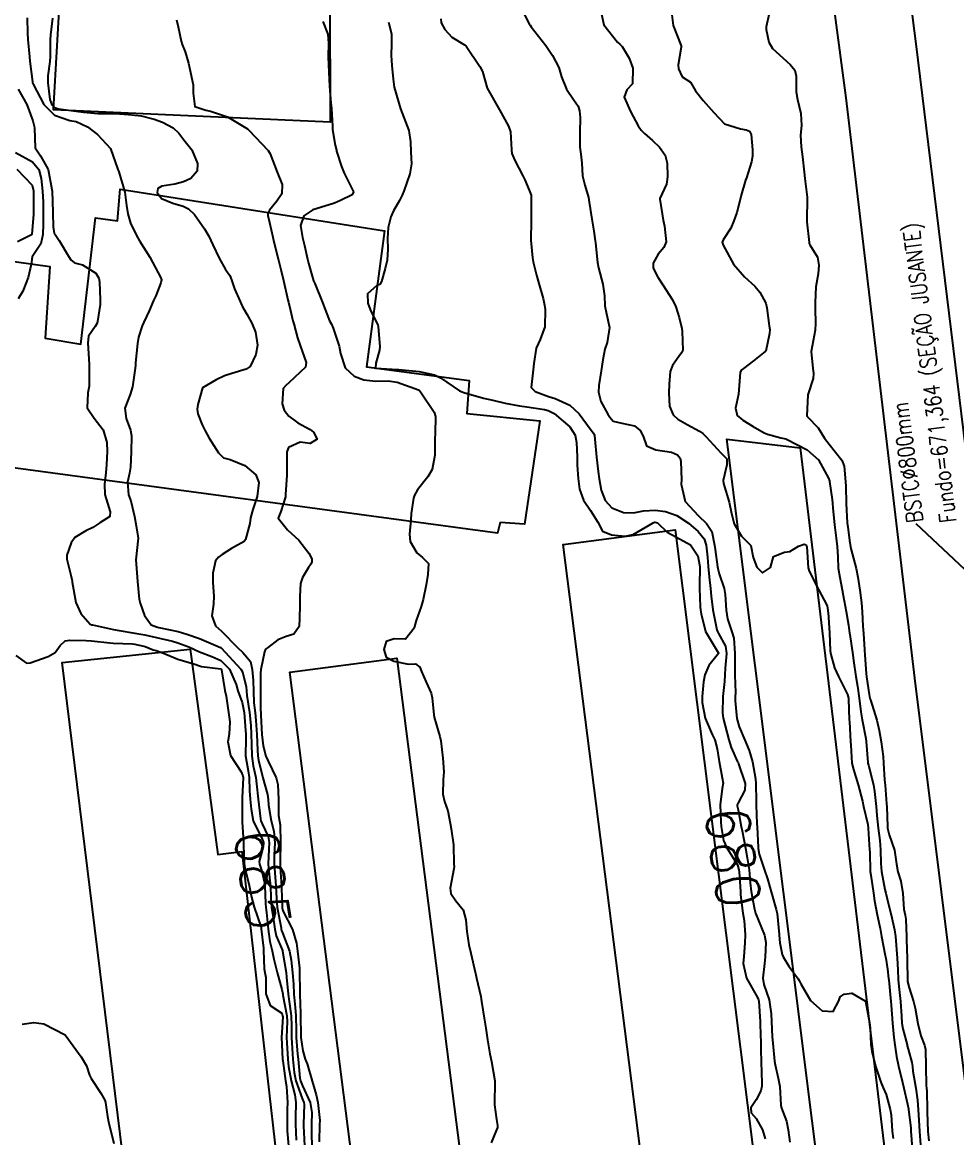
# Model space of a CAD drawing. Header units: metres. Extents: x 292545 to 299085, y 7450245 to 7463078.
# Drawn here: x 296102.1 to 296188.5, y 7455820.8 to 7455924 of the extents above; entities that cross this region are included whole.
import ezdxf
from ezdxf.enums import TextEntityAlignment as Align

# ---------------------------------------------------------------- set-up
doc = ezdxf.new("R2010")
doc.units = ezdxf.units.M
doc.linetypes.add('CONTINUO', pattern=[0])
for name, color, linetype in [('Cotas', 45, 'Continuous'), ('Curvas de Nivel 1m', 11, 'Continuous'), ('Curvas de Nivel 5m', 15, 'Continuous'), ('Edificações', 30, 'Continuous'), ('TEXTO', 45, 'Continuous'), ('Vias Primárias', 230, 'Continuous')]:
    doc.layers.add(name, color=color, linetype=linetype)
doc.styles.add('ROMANS', font='romans', dxfattribs={"height": 0.2})
doc.styles.add('Style-STANDARD', font='STANDARD.shx')

msp = doc.modelspace()

# ---------------------------------------------------------------- linework, layer by layer
at = {"layer": 'Curvas de Nivel 1m', "flags": 128}
for points, elevation in [([(296148.35, 7455925.03), (296148.97, 7455923.83), (296149.04, 7455923.72), (296149.15, 7455923.57), (296150.51, 7455921.82), (296151.12, 7455920.91), (296151.69, 7455919.8), (296151.94, 7455918.95), (296152.4, 7455917.8), (296153.07, 7455916.84), (296153.5, 7455916.21), (296153.63, 7455915.78), (296153.68, 7455915.16), (296153.64, 7455913.78), (296153.66, 7455912.42), (296153.75, 7455911.78), (296153.82, 7455910.95), (296153.88, 7455909.78), (296154.11, 7455908.91), (296154.44, 7455907.77), (296154.52, 7455907.33), (296154.76, 7455905.76), (296154.93, 7455904.66), (296155.07, 7455903.76), (296155.1, 7455903.57), (296155.28, 7455901.76), (296155.37, 7455901.27), (296155.77, 7455899.75), (296155.92, 7455898.68), (296155.95, 7455897.75), (296156.12, 7455897.03), (296156.39, 7455895.75), (296156.18, 7455894.37), (296155.97, 7455893.75), (296155.78, 7455892.75), (296155.63, 7455891.76), (296155.39, 7455890.39), (296155.36, 7455889.76), (296155.59, 7455888.91), (296156.25, 7455887.75), (296156.43, 7455887.45), (296156.72, 7455887.08), (296157.53, 7455886.91), (296158.71, 7455886.65), (296159.24, 7455886.24), (296159.5, 7455885.71), (296159.81, 7455884.82), (296160.68, 7455884.43), (296162.12, 7455884.24), (296162.68, 7455883.97), (296162.92, 7455883.67), (296162.99, 7455883.35), (296163.05, 7455881.67), (296163.03, 7455881.28), (296163.38, 7455879.66), (296164.61, 7455878.33), (296165.37, 7455877.64), (296165.85, 7455876.89), (296166.12, 7455875.63), (296166.17, 7455875.21), (296166.39, 7455873.62), (296166.41, 7455873.48), (296166.55, 7455872.96), (296166.99, 7455871.62), (296167.08, 7455871.06), (296167.17, 7455869.61), (296167.3, 7455868.82), (296167.71, 7455867.61), (296167.88, 7455867.01), (296167.99, 7455865.61), (296167.98, 7455865.13), (296168, 7455863.61), (296168.04, 7455861.99), (296168.02, 7455861.61), (296168.02, 7455861.22), (296168.18, 7455859.6), (296168.38, 7455858.83), (296168.92, 7455857.59), (296169.3, 7455856.64), (296169.62, 7455855.59), (296169.89, 7455854.02), (296169.94, 7455853.58), (296169.97, 7455851.91), (296169.96, 7455851.58), (296170.02, 7455849.84), (296170.04, 7455849.58), (296170.16, 7455847.68), (296170.16, 7455847.58), (296170.24, 7455847.04), (296170.73, 7455845.57), (296171.01, 7455844.78), (296171.34, 7455843.57), (296171.82, 7455841.92), (296171.89, 7455841.56), (296172.09, 7455839.62), (296172.1, 7455839.56), (296172.15, 7455838.86), (296172.36, 7455837.78), (296172.45, 7455837.56), (296172.99, 7455836.68), (296173.85, 7455835.53), (296173.94, 7455835.37), (296174.1, 7455835.05), (296175, 7455833.52), (296176.07, 7455832.57), (296177.08, 7455832.49), (296177.61, 7455833.49), (296177.72, 7455833.86), (296178.09, 7455834.11), (296178.81, 7455834.2), (296180.08, 7455833.46), (296180.44, 7455831.46), (296180.5, 7455831), (296180.58, 7455829.45), (296180.65, 7455828.83), (296180.99, 7455827.45), (296181.48, 7455825.95), (296181.71, 7455825.44), (296181.98, 7455824.81), (296182.37, 7455823.44), (296182.44, 7455822.95), (296182.53, 7455821.43), (296182.63, 7455820.74)], 678), ([(296155.49, 7455925.44), (296155.86, 7455923.75), (296157.14, 7455922.14), (296157.36, 7455921.96), (296157.57, 7455921.74), (296158.2, 7455920.65), (296158.56, 7455919.73), (296158.53, 7455918.28), (296158, 7455917.73), (296157.76, 7455917.05), (296158.33, 7455915.73), (296159.04, 7455914.39), (296159.32, 7455914), (296159.63, 7455913.71), (296160.38, 7455913.05), (296161.02, 7455912.43), (296161.53, 7455911.68), (296161.72, 7455910.96), (296161.75, 7455909.68), (296161.66, 7455909), (296161.05, 7455907.69), (296161.04, 7455907.61), (296161.37, 7455905.69), (296161.48, 7455905.14), (296161.62, 7455903.68), (296161.43, 7455903.16), (296160.9, 7455902.53), (296160.44, 7455901.7), (296160.44, 7455901.25), (296160.87, 7455900.41), (296161.34, 7455899.69), (296162.21, 7455898.32), (296162.52, 7455897.67), (296162.83, 7455896.67), (296163.07, 7455895.67), (296163.11, 7455895.38), (296163.16, 7455893.67), (296163.06, 7455893.4), (296162.79, 7455893.06), (296162.21, 7455892.25), (296162.01, 7455891.68), (296161.92, 7455890.52), (296161.89, 7455889.68), (296161.94, 7455888.47), (296162.27, 7455887.67), (296162.72, 7455887.28), (296163.58, 7455886.79), (296164.71, 7455886.17), (296165.02, 7455885.96), (296165.34, 7455885.64), (296166.68, 7455884.17), (296167.25, 7455883.61), (296167.24, 7455883.04), (296166.9, 7455881.62), (296166.95, 7455881.32), (296167.47, 7455879.61), (296167.67, 7455878.56), (296167.93, 7455877.61), (296168.59, 7455876.46), (296169.46, 7455875.59), (296169.68, 7455874.48), (296170.01, 7455873.59), (296170.55, 7455873.08), (296171.28, 7455873.57), (296171.57, 7455874.57), (296172.57, 7455874.99), (296173.08, 7455875.05), (296173.87, 7455875.54), (296174.41, 7455875.71), (296174.58, 7455875.65), (296174.63, 7455875.53), (296174.64, 7455875.48), (296174.78, 7455873.53), (296174.86, 7455873.22), (296175.73, 7455871.52), (296176.52, 7455870.03), (296176.59, 7455869.58), (296176.6, 7455869.51), (296176.61, 7455869.41), (296176.75, 7455867.51), (296176.82, 7455865.86), (296176.86, 7455865.5), (296177.22, 7455864.27), (296177.57, 7455863.49), (296178.42, 7455861.82), (296178.49, 7455861.48), (296178.5, 7455861.39), (296178.57, 7455859.48), (296178.59, 7455859.28), (296178.7, 7455857.48), (296178.71, 7455857.13), (296178.8, 7455855.48), (296178.95, 7455854.87), (296179.41, 7455853.47), (296179.8, 7455851.96), (296179.9, 7455851.46), (296180.28, 7455849.78), (296180.32, 7455849.46), (296180.32, 7455849.41), (296180.45, 7455847.46), (296180.46, 7455847.24), (296180.52, 7455845.46), (296180.56, 7455845.12), (296180.81, 7455843.45), (296180.92, 7455842.72), (296181.15, 7455841.45), (296181.42, 7455840.19), (296181.56, 7455839.45), (296181.89, 7455837.68), (296181.94, 7455837.44), (296182.12, 7455836.4), (296182.21, 7455835.54), (296182.22, 7455835.44), (296182.38, 7455833.73), (296182.41, 7455833.44), (296182.44, 7455833.08), (296182.56, 7455831.43), (296182.7, 7455830.09), (296182.79, 7455829.43), (296182.94, 7455828.34), (296183.12, 7455827.43), (296183.5, 7455825.92), (296183.61, 7455825.42), (296183.97, 7455823.93), (296184.05, 7455823.5), (296184.06, 7455823.42), (296184.26, 7455821.73), (296184.28, 7455821.41), (296184.31, 7455821.05), (296184.43, 7455819.41)], 677), ([(296102.52, 7455924.39), (296102.55, 7455922.97), (296102.59, 7455922.39), (296102.73, 7455920.77), (296102.77, 7455920.38), (296103, 7455918.47), (296103.02, 7455918.38), (296103.08, 7455918.26), (296104.07, 7455916.37), (296105.05, 7455915.4), (296106.47, 7455914.91), (296107.04, 7455914.8), (296108.1, 7455914.32), (296109.03, 7455913.59), (296110.23, 7455912.3), (296110.91, 7455910.37), (296110.93, 7455910.29), (296110.99, 7455910.15), (296111.55, 7455908.28), (296111.72, 7455907.05), (296111.82, 7455906.28), (296112.07, 7455905.41), (296112.62, 7455904.26), (296112.92, 7455903.78), (296113.87, 7455902.25), (296114.87, 7455900.36), (296114.93, 7455900.24), (296114.94, 7455900.17), (296114.87, 7455899.9), (296114.41, 7455898.69), (296114.22, 7455898.25), (296113.79, 7455897.29), (296113.32, 7455896.26), (296113.17, 7455895.91), (296112.81, 7455894.87), (296112.72, 7455894.26), (296112.55, 7455892.49), (296112.53, 7455892.26), (296112.5, 7455892), (296112.27, 7455890.27), (296112.04, 7455889.56), (296111.54, 7455888.28), (296111.67, 7455887.33), (296112.09, 7455886.27), (296112.18, 7455885.75), (296112.13, 7455884.27), (296112.08, 7455882.85), (296111.99, 7455882.27), (296111.81, 7455881.44), (296111.9, 7455880.27), (296112.1, 7455879.74), (296112.46, 7455878.27), (296112.6, 7455877.42), (296112.78, 7455876.27), (296112.56, 7455874.27), (296112.71, 7455872.27), (296112.88, 7455870.63), (296112.96, 7455870.26), (296113.37, 7455869.13), (296113.99, 7455868.25), (296114.49, 7455868.07), (296114.71, 7455868.02), (296116.48, 7455867.64), (296117.28, 7455867.41), (296118.47, 7455866.99), (296120.4, 7455866.17), (296120.45, 7455866.15), (296120.46, 7455866.14), (296122.3, 7455864.15), (296122.44, 7455863.9), (296122.79, 7455862.51), (296122.82, 7455862.14), (296122.85, 7455861.71), (296123.09, 7455860.14), (296123.2, 7455858.96), (296123.25, 7455858.14), (296123.27, 7455857.23), (296123.29, 7455856.14), (296123.43, 7455855.23), (296123.66, 7455854.13), (296123.73, 7455853.54), (296123.9, 7455852.13), (296124.1, 7455850.31), (296124.14, 7455850.13), (296124.27, 7455849.86), (296124.82, 7455848.68), (296124.9, 7455848.12), (296124.87, 7455847.5), (296124.82, 7455846.12), (296124.94, 7455844.85), (296125.02, 7455844.12), (296125.06, 7455842.98), (296125.13, 7455842.12), (296125.31, 7455840.97), (296125.42, 7455840.11), (296125.54, 7455839.5), (296126.13, 7455838.14), (296126.15, 7455838.1), (296126.15, 7455838.08), (296126.47, 7455836.1), (296126.52, 7455835.68), (296126.67, 7455834.09), (296126.76, 7455833.41), (296126.94, 7455832.09), (296126.98, 7455831.16), (296126.98, 7455830.09), (296127.03, 7455829.08), (296127.11, 7455828.09), (296127.22, 7455826.87), (296127.37, 7455826.09), (296127.97, 7455824.45), (296128.12, 7455824.08), (296128.15, 7455823.89), (296128.09, 7455822.08), (296128.09, 7455821.93), (296128.19, 7455820.08)], 684), ([(296104.86, 7455924.36), (296104.67, 7455922.83), (296104.65, 7455922.36), (296104.66, 7455920.82), (296104.62, 7455920.36), (296104.44, 7455919.02), (296104.42, 7455918.37), (296104.6, 7455916.84), (296104.8, 7455916.36), (296105.06, 7455916.1), (296105.43, 7455915.98), (296107.05, 7455915.77), (296107.72, 7455915.66), (296109.05, 7455915.53), (296109.8, 7455915.55), (296111.05, 7455915.51), (296111.89, 7455915.44), (296113.05, 7455915.32), (296114.27, 7455915.02), (296115.04, 7455914.74), (296116.03, 7455914.23), (296116.54, 7455913.73), (296117.02, 7455913.11), (296117.74, 7455912.2), (296118.27, 7455910.93), (296118.24, 7455910.2), (296117.65, 7455909.53), (296116.98, 7455909.23), (296116.19, 7455909.01), (296114.97, 7455908.81), (296114.6, 7455908.62), (296114.54, 7455908.24), (296114.96, 7455907.69), (296115.99, 7455907.26), (296116.95, 7455906.96), (296117.45, 7455906.72), (296118, 7455906.2), (296118.92, 7455904.88), (296119.32, 7455904.19), (296119.7, 7455903.39), (296120.27, 7455902.18), (296120.88, 7455901.13), (296121.28, 7455900.57), (296121.43, 7455900.16), (296121.69, 7455899.33), (296122.22, 7455898.15), (296122.42, 7455897.73), (296122.83, 7455896.98), (296123.31, 7455896.14), (296123.64, 7455895.31), (296123.82, 7455894.13), (296123.66, 7455893.26), (296123.15, 7455892.14), (296122.77, 7455891.9), (296121.44, 7455891.49), (296120.76, 7455891.27), (296120.01, 7455890.93), (296118.75, 7455890.19), (296118.3, 7455888.63), (296118.23, 7455888.2), (296118.3, 7455887.78), (296118.71, 7455886.74), (296118.98, 7455886.19), (296119.36, 7455885.52), (296120.21, 7455884.17), (296120.68, 7455883.7), (296121.29, 7455883.55), (296122.67, 7455882.99), (296123.68, 7455882.13), (296123.95, 7455881.43), (296123.79, 7455880.13), (296123.4, 7455878.91), (296123.19, 7455878.14), (296123.11, 7455877.64), (296122.71, 7455876.15), (296122.58, 7455875.97), (296121.41, 7455875.32), (296120.57, 7455874.77), (296120.23, 7455874.51), (296119.95, 7455874.18), (296119.68, 7455873.04), (296119.7, 7455872.18), (296119.79, 7455870.9), (296119.76, 7455870.18), (296119.6, 7455869.08), (296119.93, 7455868.18), (296120.49, 7455867.66), (296121.98, 7455866.15), (296122.46, 7455865.71), (296123.19, 7455864.88), (296123.34, 7455864.14), (296123.42, 7455863.12), (296123.46, 7455862.13), (296123.5, 7455861.04), (296123.61, 7455860.13), (296123.68, 7455859.42), (296123.75, 7455858.13), (296123.82, 7455856.66), (296123.85, 7455856.13), (296123.92, 7455855.7), (296124.32, 7455854.15), (296124.33, 7455854.12), (296124.76, 7455852.58), (296124.81, 7455852.12), (296124.83, 7455851.59), (296125.09, 7455850.12), (296125.33, 7455849.18), (296125.43, 7455848.11), (296125.38, 7455846.97), (296125.36, 7455846.11), (296125.43, 7455845.32), (296125.53, 7455844.11), (296125.55, 7455843.46), (296125.66, 7455842.11), (296126.01, 7455840.25), (296126.03, 7455840.1), (296126.05, 7455840), (296126.15, 7455839.76), (296126.78, 7455838.09), (296126.95, 7455837.26), (296127.07, 7455836.09), (296127.15, 7455835.04), (296127.2, 7455834.09), (296127.3, 7455832.86), (296127.36, 7455832.09), (296127.4, 7455830.73), (296127.41, 7455830.09), (296127.54, 7455828.56), (296127.59, 7455828.08), (296127.75, 7455826.33), (296127.79, 7455826.08), (296127.99, 7455825.61), (296128.7, 7455824.07), (296128.86, 7455823.16), (296128.83, 7455822.07), (296128.83, 7455821.17), (296128.86, 7455820.07)], 683), ([(296116.32, 7455924.22), (296116.48, 7455923.55), (296116.78, 7455922.22), (296116.86, 7455921.94), (296117.12, 7455921.25), (296117.43, 7455920.21), (296117.53, 7455919.78), (296117.88, 7455918.2), (296117.87, 7455917.41), (296118.03, 7455916.2), (296119.06, 7455915.86), (296119.47, 7455915.77), (296121.05, 7455915.24), (296122.9, 7455914.14), (296122.97, 7455914.08), (296123.03, 7455914.01), (296124.81, 7455912.12), (296125.01, 7455911.81), (296125.66, 7455910.11), (296126.1, 7455908.98), (296126.09, 7455908.11), (296125.62, 7455907.45), (296124.95, 7455906.59), (296124.78, 7455906.29), (296124.78, 7455906.12), (296124.93, 7455905.46), (296125.24, 7455904.12), (296125.35, 7455903.68), (296125.73, 7455902.11), (296126.01, 7455900.98), (296126.22, 7455900.11), (296126.63, 7455898.32), (296126.68, 7455898.1), (296126.84, 7455897.45), (296127.11, 7455896.38), (296127.18, 7455896.09), (296127.53, 7455894.81), (296127.78, 7455894.09), (296128.34, 7455892.51), (296128.28, 7455892.08), (296126.76, 7455890.66), (296126.46, 7455890.4), (296126.19, 7455890.11), (296126.12, 7455888.71), (296126.3, 7455888.1), (296126.72, 7455887.54), (296127.57, 7455886.95), (296128.71, 7455886.33), (296129, 7455886.07), (296129.34, 7455885.42), (296128.69, 7455885.04), (296127.77, 7455885.16), (296126.69, 7455884.65), (296126.54, 7455884.25), (296126.53, 7455884.1), (296126.54, 7455882.22), (296126.54, 7455882.1), (296126.43, 7455880.31), (296126.41, 7455880.1), (296125.99, 7455878.74), (296125.73, 7455878.11), (296126.6, 7455877.04), (296127.65, 7455876.09), (296128.57, 7455874.87), (296128.85, 7455874.36), (296128.85, 7455874.08), (296128.76, 7455873.88), (296128.56, 7455873.55), (296127.99, 7455872.63), (296127.81, 7455872.09), (296127.74, 7455870.87), (296127.73, 7455870.09), (296127.72, 7455868.87), (296127.68, 7455868.09), (296127.2, 7455867.38), (296126.48, 7455867.17), (296125.72, 7455866.86), (296124.74, 7455866.12), (296124.57, 7455866.01), (296124.46, 7455865.77), (296124.13, 7455864.12), (296124.11, 7455863.79), (296124.1, 7455862.12), (296124.11, 7455860.41), (296124.13, 7455860.12), (296124.15, 7455859.89), (296124.24, 7455858.12), (296124.36, 7455857.08), (296124.61, 7455856.12), (296124.81, 7455855.64), (296125.54, 7455854.11), (296125.71, 7455853.5), (296125.77, 7455852.11), (296125.78, 7455850.61), (296125.86, 7455850.11), (296125.91, 7455849.75), (296125.96, 7455848.1), (296125.91, 7455846.42), (296125.91, 7455846.1), (296125.93, 7455845.81), (296126.04, 7455844.1), (296126.05, 7455843.95), (296126.11, 7455842.1), (296126.18, 7455841.8), (296127.07, 7455840.09), (296127.42, 7455838.81), (296127.54, 7455838.09), (296127.7, 7455836.51), (296127.71, 7455836.08), (296127.75, 7455834.42), (296127.75, 7455834.08), (296127.81, 7455832.34), (296127.82, 7455832.08), (296127.83, 7455830.29), (296127.84, 7455830.08), (296128.02, 7455828.85), (296128.25, 7455828.08), (296128.42, 7455827.67), (296128.88, 7455826.07), (296129.24, 7455824.8), (296129.42, 7455824.07), (296129.58, 7455822.43), (296129.57, 7455822.06), (296129.54, 7455820.45)], 682), ([(296129.88, 7455924.06), (296130.32, 7455922.87), (296130.38, 7455922.06), (296130.36, 7455920.81), (296130.38, 7455920.06), (296130.45, 7455918.69), (296130.48, 7455918.06), (296130.62, 7455916.5), (296130.67, 7455916.05), (296130.76, 7455914.33), (296130.78, 7455914.05), (296131.02, 7455912.61), (296131.12, 7455912.15), (296131.15, 7455912.05), (296131.61, 7455910.65), (296131.84, 7455910.04), (296132.7, 7455908.29), (296132.58, 7455908.03), (296131.51, 7455907.49), (296130.95, 7455907.25), (296130.05, 7455906.96), (296128.95, 7455906.63), (296128.11, 7455906.08), (296127.82, 7455905.2), (296127.99, 7455904.08), (296128.16, 7455903.33), (296128.44, 7455902.08), (296128.53, 7455901.71), (296128.88, 7455900.5), (296129.02, 7455900.07), (296129.13, 7455899.81), (296129.83, 7455898.06), (296130.5, 7455896.38), (296130.66, 7455896.05), (296130.82, 7455895.7), (296131.37, 7455894.04), (296131.49, 7455893.34), (296131.94, 7455892.04), (296132.77, 7455891.25), (296133.66, 7455890.91), (296134.76, 7455890.79), (296135.92, 7455890.83), (296136.76, 7455890.71), (296138.73, 7455889.99), (296138.75, 7455889.98), (296138.78, 7455889.96), (296138.9, 7455889.81), (296140.16, 7455887.94), (296140.3, 7455887.52), (296140.25, 7455885.94), (296140.23, 7455885.47), (296140.24, 7455883.94), (296139.99, 7455882.62), (296139.6, 7455881.95), (296138.64, 7455880.74), (296138.35, 7455880.25), (296138.26, 7455879.96), (296138.04, 7455878.54), (296138, 7455877.97), (296137.9, 7455876.65), (296137.94, 7455875.97), (296138.57, 7455874.91), (296139.1, 7455874.49), (296139.64, 7455873.94), (296139.59, 7455872.9), (296139.42, 7455871.95), (296139.16, 7455870.59), (296138.97, 7455869.95), (296138.5, 7455868.65), (296138.34, 7455868.11), (296138.31, 7455867.96), (296137.51, 7455866.93), (296136.48, 7455866.97), (296135.74, 7455866.72), (296135.5, 7455865.99), (296135.74, 7455865.27), (296136.45, 7455864.89), (296137.79, 7455864.63), (296138.45, 7455864.64), (296138.84, 7455864.34), (296139, 7455863.95), (296139.42, 7455862.96), (296139.89, 7455861.94), (296140, 7455861.52), (296140.13, 7455859.93), (296140.16, 7455859.71), (296140.38, 7455858.99), (296140.7, 7455857.93), (296140.78, 7455857.52), (296140.97, 7455855.92), (296141.06, 7455854.66), (296141.01, 7455853.93), (296140.97, 7455852.59), (296141.13, 7455851.93), (296141.43, 7455851.07), (296141.66, 7455849.92), (296141.75, 7455849.4), (296141.97, 7455847.91), (296142, 7455846.14), (296142.01, 7455845.91), (296141.99, 7455845.68), (296141.65, 7455843.92), (296141.7, 7455843.42), (296142.19, 7455842.74), (296142.85, 7455841.9), (296143.09, 7455840.98), (296143.18, 7455839.9), (296143.38, 7455838.65), (296143.55, 7455837.9), (296143.99, 7455836.01), (296144.02, 7455835.89), (296144.1, 7455835.57), (296144.48, 7455833.89), (296144.56, 7455833.41), (296144.81, 7455831.88), (296144.96, 7455830.97), (296145.09, 7455829.88), (296145.32, 7455828.58), (296145.48, 7455827.88), (296145.77, 7455826.09), (296145.78, 7455825.87), (296145.75, 7455824.09), (296145.76, 7455823.87), (296145.95, 7455822.5), (296146.02, 7455821.95), (296146.04, 7455821.87), (296146.04, 7455821.77), (296145.94, 7455821.57), (296145.45, 7455820.35)], 681), ([(296140.78, 7455924.31), (296140.82, 7455923.93), (296141.15, 7455923.3), (296141.82, 7455922.6), (296142.97, 7455921.91), (296143.13, 7455921.77), (296144.41, 7455919.89), (296144.63, 7455919.42), (296145.08, 7455917.88), (296146.21, 7455915.87), (296147.04, 7455914.37), (296147.23, 7455913.86), (296147.33, 7455912.17), (296147.37, 7455911.85), (296147.64, 7455911.21), (296148.35, 7455909.84), (296148.56, 7455909.41), (296148.97, 7455908.44), (296149.13, 7455908), (296149.14, 7455907.84), (296149.13, 7455906.02), (296149.14, 7455905.84), (296149.14, 7455905.64), (296149.1, 7455903.84), (296149.27, 7455902.21), (296149.34, 7455901.83), (296149.63, 7455900.58), (296149.85, 7455899.83), (296150.24, 7455898.43), (296150.37, 7455897.82), (296150.44, 7455897.41), (296150.4, 7455895.82), (296149.98, 7455894.65), (296149.62, 7455893.83), (296149.38, 7455892.43), (296149.32, 7455891.83), (296149.14, 7455890.22), (296149.52, 7455889.83), (296150.75, 7455889.38), (296151.36, 7455889.19), (296152.73, 7455888.57), (296153.59, 7455887.78), (296154.71, 7455886.27), (296154.92, 7455885.98), (296155, 7455885.77), (296155.03, 7455885.43), (296155.2, 7455883.76), (296155.33, 7455882.43), (296155.42, 7455881.76), (296155.61, 7455880.72), (296155.98, 7455879.75), (296156.62, 7455879.08), (296157.7, 7455878.65), (296158.62, 7455878.61), (296159.54, 7455878.79), (296160.62, 7455878.85), (296161.58, 7455878.73), (296162.61, 7455878.38), (296163.7, 7455877.66), (296164.6, 7455876.89), (296165.16, 7455876.21), (296165.32, 7455875.64), (296165.45, 7455874.52), (296165.53, 7455873.64), (296165.61, 7455872.7), (296165.74, 7455871.63), (296165.81, 7455870.92), (296165.94, 7455869.63), (296166.33, 7455867.79), (296166.38, 7455867.63), (296166.48, 7455867.46), (296167.12, 7455866.28), (296167.2, 7455865.62), (296167.08, 7455864.25), (296167.05, 7455863.62), (296167.04, 7455863.02), (296166.89, 7455861.62), (296166.85, 7455860.08), (296166.91, 7455859.62), (296167.08, 7455858.92), (296167.44, 7455857.61), (296167.65, 7455856.9), (296168.24, 7455855.6), (296168.28, 7455855.54), (296168.34, 7455855.39), (296168.93, 7455853.59), (296168.92, 7455852.98), (296168.3, 7455851.79), (296168.22, 7455851.68), (296168.2, 7455851.6), (296168.21, 7455851.52), (296168.29, 7455851.15), (296168.58, 7455849.6), (296168.66, 7455849.21), (296168.97, 7455847.59), (296169.13, 7455846.71), (296169.3, 7455845.59), (296169.41, 7455844.39), (296169.5, 7455843.59), (296169.79, 7455841.97), (296169.89, 7455841.58), (296170.17, 7455840.92), (296170.73, 7455839.57), (296170.84, 7455838.88), (296170.79, 7455837.57), (296170.74, 7455836.95), (296170.57, 7455835.58), (296170.68, 7455834.99), (296171.15, 7455833.57), (296171.36, 7455832.28), (296171.39, 7455831.57), (296171.45, 7455830.15), (296171.49, 7455829.57), (296171.66, 7455827.92), (296171.71, 7455827.56), (296171.99, 7455826.34), (296172.16, 7455825.56), (296172.24, 7455823.83), (296172.29, 7455823.56), (296172.76, 7455822.35), (296172.91, 7455821.55), (296173.06, 7455820.41)], 679), ([(296162.16, 7455924.68), (296162.29, 7455923.68), (296163.01, 7455921.8), (296163.03, 7455921.67), (296162.73, 7455920.05), (296162.76, 7455919.67), (296163.1, 7455918.95), (296163.88, 7455918.45), (296164.35, 7455917.65), (296165.07, 7455916.74), (296166.05, 7455915.63), (296167.04, 7455914.59), (296168.52, 7455914.13), (296169.04, 7455914.03), (296169.34, 7455913.9), (296169.51, 7455913.59), (296169.62, 7455912.19), (296169.61, 7455911.59), (296169.52, 7455911.08), (296169.05, 7455909.6), (296168.98, 7455909.39), (296168.57, 7455908), (296168.49, 7455907.6), (296168.17, 7455906.39), (296167.88, 7455905.61), (296167.61, 7455904.93), (296166.92, 7455903.87), (296166.83, 7455903.7), (296166.81, 7455903.62), (296166.83, 7455903.54), (296166.91, 7455903.38), (296167.86, 7455901.61), (296168.88, 7455900.43), (296169.85, 7455899.59), (296170.31, 7455899.03), (296170.85, 7455897.99), (296170.96, 7455897.57), (296171.17, 7455895.92), (296171.22, 7455895.57), (296171.2, 7455895.19), (296170.84, 7455893.58), (296170.79, 7455893.52), (296169.7, 7455892.68), (296168.78, 7455891.96), (296168.58, 7455891.8), (296168.48, 7455891.6), (296168.37, 7455889.98), (296168.33, 7455889.6), (296168.06, 7455888.28), (296168.21, 7455887.61), (296168.72, 7455887.19), (296169.69, 7455886.61), (296170.71, 7455886.02), (296171.02, 7455885.88), (296172.24, 7455885.56), (296172.7, 7455885.46), (296172.84, 7455885.41), (296174.69, 7455884.45), (296175.74, 7455883.52), (296176.66, 7455881.82), (296176.73, 7455881.59), (296176.75, 7455881.51), (296176.98, 7455879.85), (296177.01, 7455879.5), (296177.04, 7455879.09), (296177.22, 7455877.5), (296177.35, 7455876.26), (296177.44, 7455875.5), (296177.51, 7455874.55), (296177.56, 7455873.49), (296177.69, 7455872.64), (296177.93, 7455871.49), (296178.02, 7455870.98), (296178.28, 7455869.48), (296178.49, 7455868.24), (296178.59, 7455867.48), (296178.62, 7455867.35), (296178.9, 7455865.48), (296178.97, 7455864.96), (296179.19, 7455863.47), (296179.32, 7455862.58), (296179.48, 7455861.47), (296179.65, 7455860.22), (296179.76, 7455859.47), (296180.09, 7455857.74), (296180.14, 7455857.46), (296180.28, 7455855.52), (296180.29, 7455855.46), (296180.34, 7455855.29), (296180.81, 7455853.46), (296180.92, 7455852.85), (296181.06, 7455851.45), (296181.13, 7455850.61), (296181.24, 7455849.45), (296181.4, 7455848.3), (296181.47, 7455847.45), (296181.49, 7455846.19), (296181.55, 7455845.45), (296181.87, 7455843.78), (296181.94, 7455843.44), (296182.19, 7455842.4), (296182.45, 7455841.44), (296182.77, 7455840.04), (296182.85, 7455839.43), (296182.95, 7455838.23), (296182.99, 7455837.43), (296183.06, 7455836.36), (296183.1, 7455835.42), (296183.19, 7455834.52), (296183.31, 7455833.42), (296183.41, 7455832.07), (296183.45, 7455831.42), (296183.53, 7455830.9), (296183.93, 7455829.41), (296183.94, 7455829.32), (296184.03, 7455829.01), (296184.37, 7455827.77), (296184.41, 7455827.41), (296184.45, 7455826.97), (296184.72, 7455825.41), (296184.87, 7455824.3), (296184.94, 7455823.41), (296185.01, 7455822.46), (296185.07, 7455821.4), (296185.16, 7455820.17)], 676), ([(296101.45, 7455911.95), (296103, 7455911.09), (296103.61, 7455910.37), (296103.82, 7455909.53), (296103.93, 7455908.37), (296103.99, 7455907.33), (296104, 7455906.37), (296104, 7455905.31), (296103.97, 7455904.37), (296103.79, 7455903.49), (296103.05, 7455902.38), (296102.99, 7455902.28), (296102.89, 7455901.59), (296102.61, 7455900.38), (296102.12, 7455899.12), (296101.69, 7455898.4)], 686), ([(296101.56, 7455910.39), (296102.97, 7455908.91), (296103.1, 7455908.38), (296103.11, 7455908.23), (296103.11, 7455906.38), (296103.11, 7455906.21), (296102.96, 7455904.38), (296102.96, 7455904.35), (296102.92, 7455904.32), (296101.63, 7455903.68)], 687), ([(296101.48, 7455865.42), (296102.45, 7455864.72), (296102.81, 7455864.75), (296104.45, 7455865.33), (296105.1, 7455865.71), (296105.58, 7455866.35), (296106.03, 7455866.78), (296106.47, 7455866.85), (296107.98, 7455866.81), (296108.47, 7455866.78), (296110.17, 7455866.59), (296110.47, 7455866.57), (296112.25, 7455866.49), (296112.47, 7455866.47), (296113.44, 7455866.26), (296114.16, 7455865.94), (296114.46, 7455865.87), (296114.99, 7455865.7), (296116.45, 7455865.08), (296118.04, 7455864.61), (296118.45, 7455864.46), (296118.65, 7455864.4), (296120.44, 7455864.2), (296120.48, 7455864.17), (296120.51, 7455864.11), (296120.82, 7455862.17), (296120.92, 7455861.66), (296121.14, 7455860.16), (296121.26, 7455859.28), (296121.22, 7455858.16), (296121.07, 7455857.45), (296121.34, 7455856.16), (296122.33, 7455854.67), (296122.48, 7455854.3), (296122.49, 7455854.15), (296122.41, 7455852.25), (296122.41, 7455852.15), (296122.42, 7455852.03), (296122.41, 7455850.15), (296122.42, 7455850), (296122.53, 7455848.15), (296122.52, 7455847.88), (296122.6, 7455846.15), (296122.7, 7455845.67), (296123.05, 7455844.14), (296123.28, 7455843.06), (296123.52, 7455842.14), (296124.16, 7455840.28), (296124.17, 7455840.13), (296124.37, 7455838.36), (296124.39, 7455838.13), (296124.45, 7455836.46), (296124.5, 7455836.12), (296124.6, 7455835.63), (296124.61, 7455834.12), (296124.99, 7455833.04), (296126.07, 7455832.34), (296126.15, 7455832.1), (296126.16, 7455832), (296126.04, 7455830.1), (296126.15, 7455828.1), (296126.17, 7455827.94), (296126.43, 7455826.1), (296126.51, 7455825.57), (296126.59, 7455824.09), (296126.57, 7455823.48), (296126.56, 7455822.09), (296126.57, 7455821.46), (296126.68, 7455820.09)], 686), ([(296102.05, 7455831.33), (296103.15, 7455831.47), (296104.05, 7455831.36), (296106.04, 7455830.34), (296107.52, 7455828.32), (296108, 7455827.49), (296108.29, 7455826.61), (296108.43, 7455826.31), (296109.32, 7455824.96), (296109.69, 7455824.29), (296109.75, 7455824.08), (296109.95, 7455822.78), (296110.04, 7455822.29), (296110.07, 7455822.17), (296110.53, 7455820.28)], 687)]:
    msp.add_lwpolyline(points, dxfattribs=dict(at, elevation=elevation))
at = {"layer": 'Curvas de Nivel 5m', "flags": 128}
for points, elevation in [([(296135.94, 7455923.99), (296136.21, 7455922.92), (296136.22, 7455921.99), (296136.2, 7455920.91), (296136.25, 7455919.99), (296136.37, 7455918.71), (296136.46, 7455917.99), (296137.06, 7455915.98), (296137.83, 7455913.97), (296137.99, 7455912.93), (296138.02, 7455911.96), (296138.06, 7455910.9), (296137.93, 7455909.97), (296137.36, 7455908.36), (296137.21, 7455907.98), (296136.96, 7455907.5), (296136.4, 7455906.54), (296136.17, 7455905.99), (296135.92, 7455905), (296135.85, 7455903.99), (296135.88, 7455903.01), (296135.83, 7455901.99), (296135.65, 7455901.22), (296135.3, 7455900), (296135.13, 7455899.74), (296134.87, 7455899.64), (296134.01, 7455898.86), (296134.02, 7455898.01), (296134.24, 7455897.41), (296134.83, 7455896.22), (296134.95, 7455896), (296135, 7455895.82), (296135.13, 7455894), (296135.12, 7455893.67), (296134.78, 7455892.45), (296134.73, 7455892), (296134.76, 7455891.99), (296136.77, 7455891.87), (296136.89, 7455891.86), (296138.77, 7455891.68), (296140.21, 7455891.38), (296140.76, 7455891.09), (296142.51, 7455889.91), (296142.75, 7455889.8), (296142.91, 7455889.74), (296144.74, 7455889.22), (296145.59, 7455889.02), (296146.74, 7455888.75), (296148.07, 7455888.51), (296148.73, 7455888.41), (296150.38, 7455888.16), (296150.73, 7455888.07), (296151.26, 7455887.8), (296152.71, 7455886.56), (296153.2, 7455885.79), (296153.35, 7455885.12), (296153.4, 7455883.78), (296153.41, 7455883.03), (296153.48, 7455881.78), (296153.62, 7455880.8), (296153.98, 7455879.78), (296154.62, 7455878.83), (296155.3, 7455877.76), (296155.75, 7455876.91), (296156.59, 7455876.57), (296157.85, 7455876.47), (296158.59, 7455876.6), (296160.43, 7455877.7), (296160.54, 7455877.76), (296160.6, 7455877.76), (296160.83, 7455877.7), (296161.74, 7455876.83), (296162.59, 7455876.37), (296163.87, 7455875.66), (296164.57, 7455874.63), (296164.73, 7455873.81), (296164.74, 7455873.65), (296164.71, 7455871.82), (296164.71, 7455871.65), (296164.79, 7455869.92), (296164.82, 7455869.65), (296164.87, 7455869.29), (296165.26, 7455867.64), (296166.46, 7455865.65), (296166.46, 7455865.6), (296165.58, 7455864.51), (296165.22, 7455863.64), (296165.08, 7455863), (296164.97, 7455861.64), (296164.97, 7455861.08), (296165.23, 7455859.64), (296165.9, 7455858.11), (296166.14, 7455857.63), (296166.35, 7455856.8), (296166.52, 7455855.81), (296166.54, 7455855.63), (296166.81, 7455854.11), (296166.9, 7455853.62), (296166.81, 7455853.13), (296166.64, 7455851.62), (296166.69, 7455850.04), (296166.73, 7455849.62), (296166.95, 7455848.31), (296167.25, 7455847.62), (296168.23, 7455846.05), (296168.36, 7455845.6), (296168.39, 7455845.43), (296168.5, 7455843.6), (296168.52, 7455843.28), (296168.74, 7455841.59), (296168.86, 7455840.9), (296168.94, 7455839.59), (296168.9, 7455838.84), (296168.81, 7455837.59), (296168.77, 7455836.94), (296169.05, 7455835.59), (296170.08, 7455833.79), (296170.19, 7455833.58), (296170.21, 7455833.45), (296170.32, 7455831.58), (296170.33, 7455831.31), (296170.38, 7455829.58), (296170.39, 7455829.22), (296170.43, 7455827.58), (296170.45, 7455827.13), (296170.48, 7455825.58), (296170.4, 7455825.15), (296169.97, 7455824.34), (296169.48, 7455823.59), (296169.49, 7455823.12), (296169.95, 7455822.6), (296170.54, 7455821.57), (296170.79, 7455820.71)], 680), ([(296171.17, 7455924.78), (296170.88, 7455923.57), (296170.9, 7455923.32), (296171.14, 7455922.14), (296171.48, 7455921.57), (296173.11, 7455920.09), (296173.53, 7455919.55), (296173.65, 7455918.99), (296173.65, 7455917.54), (296173.79, 7455916.83), (296174.1, 7455915.54), (296174.14, 7455914.45), (296174.05, 7455913.54), (296174.11, 7455912.45), (296174.25, 7455911.54), (296174.41, 7455910.12), (296174.46, 7455909.54), (296174.68, 7455907.82), (296174.69, 7455907.53), (296174.65, 7455905.82), (296174.66, 7455905.53), (296174.85, 7455903.6), (296174.86, 7455903.53), (296174.91, 7455903.41), (296175.63, 7455902.25), (296175.77, 7455901.52), (296175.68, 7455900.72), (296175.48, 7455899.52), (296175.41, 7455898.08), (296175.43, 7455897.52), (296175.44, 7455896.13), (296175.41, 7455895.52), (296175.32, 7455895.01), (296175.05, 7455893.53), (296175.2, 7455891.95), (296175.27, 7455891.52), (296175.23, 7455891.05), (296174.74, 7455889.53), (296174.65, 7455887.6), (296174.67, 7455887.53), (296174.72, 7455887.48), (296175.69, 7455886.49), (296176.28, 7455885.51), (296176.7, 7455884.98), (296177.89, 7455883.49), (296178.11, 7455882.93), (296178.22, 7455881.49), (296178.24, 7455881.08), (296178.3, 7455879.48), (296178.39, 7455877.7), (296178.41, 7455877.48), (296178.43, 7455877.31), (296178.59, 7455876.06), (296178.69, 7455875.48), (296178.73, 7455875.33), (296179.2, 7455873.47), (296179.36, 7455872.66), (296179.54, 7455871.47), (296179.69, 7455870.3), (296179.76, 7455869.47), (296179.84, 7455868.12), (296179.88, 7455867.47), (296179.98, 7455865.95), (296180.02, 7455865.46), (296180.15, 7455863.75), (296180.18, 7455863.46), (296180.42, 7455861.83), (296180.49, 7455861.46), (296180.54, 7455861.33), (296181.13, 7455859.45), (296181.34, 7455858.49), (296181.53, 7455857.45), (296181.71, 7455856.08), (296181.75, 7455855.45), (296181.84, 7455853.93), (296181.89, 7455853.44), (296182.03, 7455851.71), (296182.04, 7455851.44), (296182.1, 7455849.61), (296182.12, 7455849.44), (296182.26, 7455848.85), (296182.76, 7455847.43), (296182.94, 7455846.14), (296183.07, 7455845.43), (296183.35, 7455844.56), (296183.52, 7455843.42), (296183.63, 7455841.97), (296183.75, 7455841.42), (296183.8, 7455841.05), (296183.88, 7455839.41), (296183.88, 7455839.15), (296183.92, 7455837.41), (296183.93, 7455837.21), (296183.96, 7455835.41), (296183.97, 7455835.28), (296184.1, 7455834.68), (296184.51, 7455833.41), (296184.68, 7455832.8), (296184.91, 7455831.4), (296185.18, 7455830.26), (296185.52, 7455829.4), (296185.61, 7455828.98), (296185.65, 7455827.4), (296185.69, 7455825.7), (296185.72, 7455825.39), (296185.75, 7455825.16), (296185.79, 7455823.39), (296185.79, 7455823.23), (296185.84, 7455821.39), (296185.93, 7455820.54)], 675), ([(296101.68, 7455917.79), (296102.48, 7455916.39), (296103.04, 7455914.88), (296103.18, 7455914.38), (296103.21, 7455914.2), (296103.25, 7455912.38), (296103.76, 7455911.62), (296104.45, 7455910.37), (296104.81, 7455908.51), (296104.82, 7455908.36), (296104.88, 7455906.42), (296104.88, 7455906.36), (296104.93, 7455905.07), (296105.02, 7455904.46), (296105.1, 7455904.36), (296105.47, 7455903.79), (296106.34, 7455902.34), (296106.55, 7455902), (296106.89, 7455901.75), (296107.64, 7455901.56), (296108.88, 7455900.78), (296109.14, 7455900.31), (296109.2, 7455899.97), (296109.28, 7455898.31), (296109.26, 7455897.88), (296109.03, 7455896.31), (296108.99, 7455896.14), (296108.82, 7455895.86), (296108.18, 7455894.95), (296108.14, 7455894.32), (296108.23, 7455892.86), (296108.25, 7455892.32), (296108.26, 7455891.81), (296108.26, 7455890.32), (296108.14, 7455889.71), (296108.07, 7455888.32), (296108.72, 7455887.37), (296109.55, 7455886.3), (296109.88, 7455885.11), (296109.91, 7455884.3), (296109.86, 7455883.1), (296109.79, 7455882.3), (296109.66, 7455881.28), (296109.71, 7455880.3), (296110.21, 7455878.7), (296110.17, 7455878.29), (296109.23, 7455877.68), (296108.6, 7455877.27), (296107.96, 7455876.95), (296106.94, 7455876.33), (296106.58, 7455875.85), (296106.2, 7455874.71), (296106.18, 7455874.34), (296106.55, 7455872.84), (296106.65, 7455872.44), (296106.67, 7455872.34), (296106.67, 7455872.21), (296107.01, 7455870.33), (296107.48, 7455869.3), (296108.35, 7455868.31), (296108.49, 7455868.27), (296108.55, 7455868.25), (296110.49, 7455867.82), (296111.04, 7455867.73), (296112.48, 7455867.5), (296113.4, 7455867.34), (296114.48, 7455867.1), (296115.96, 7455866.74), (296116.47, 7455866.59), (296117.46, 7455866.21), (296118.46, 7455865.76), (296119.61, 7455865.33), (296120.45, 7455864.96), (296121.23, 7455864.16), (296121.84, 7455862.74), (296122.02, 7455862.15), (296122.41, 7455861.07), (296122.59, 7455860.15), (296122.73, 7455858.5), (296122.75, 7455858.14), (296122.75, 7455857.76), (296122.73, 7455856.14), (296122.96, 7455854.77), (296123.05, 7455854.14), (296123.1, 7455852.92), (296123.16, 7455852.14), (296123.23, 7455851.2), (296123.43, 7455850.14), (296124.26, 7455848.45), (296124.36, 7455848.23), (296124.37, 7455848.13), (296124.37, 7455848.01), (296124.24, 7455847.26), (296123.99, 7455846.37), (296124, 7455846.13), (296124.22, 7455845.49), (296124.48, 7455844.4), (296124.51, 7455844.13), (296124.56, 7455842.5), (296124.6, 7455842.12), (296124.66, 7455841.64), (296124.8, 7455840.12), (296124.98, 7455838.96), (296125.19, 7455838.11), (296125.35, 7455837.34), (296125.66, 7455836.11), (296126.09, 7455834.54), (296126.16, 7455834.1), (296126.17, 7455834.01), (296126.54, 7455832.1), (296126.57, 7455831.58), (296126.52, 7455830.1), (296126.53, 7455829.59), (296126.64, 7455828.09), (296126.7, 7455827.4), (296126.93, 7455826.09), (296127.27, 7455824.79), (296127.37, 7455824.09), (296127.34, 7455822.7), (296127.34, 7455822.09), (296127.41, 7455820.6)], 685)]:
    msp.add_lwpolyline(points, dxfattribs=dict(at, elevation=elevation))
at = {"layer": 'Edificações'}
for points in [[(296130.53, 7455926.54), (296130.54, 7455914.75), (296104.94, 7455915.87), (296105.64, 7455927.74)], [(296176.4, 7455774.71), (296165.15, 7455773.35), (296152.11, 7455875.68), (296162.47, 7455877.05), (296174.53, 7455781.17), (296175.87, 7455781.31)], [(296113.48, 7455802.12), (296105.77, 7455864.76), (296117.61, 7455866.02), (296120.16, 7455847.02), (296122.39, 7455847.29), (296127.96, 7455798.05), (296119.88, 7455796.98), (296119.47, 7455800.27), (296114.92, 7455799.39), (296114.55, 7455802.22)], [(296136.62, 7455787.1), (296126.83, 7455863.87), (296136.72, 7455865.17), (296146.66, 7455787.56)]]:
    msp.add_lwpolyline(points, close=True, dxfattribs=at)
msp.add_lwpolyline([(296084.54, 7455904.2), (296104.6, 7455901.41), (296104.19, 7455894.78), (296107.49, 7455894.2), (296108.83, 7455905.89), (296110.89, 7455905.63), (296111.12, 7455908.54), (296135.57, 7455904.69), (296133.92, 7455892.13), (296143.41, 7455890.85), (296143.19, 7455887.81), (296149.96, 7455887.11), (296148.53, 7455877.56), (296146.27, 7455877.73), (296146.03, 7455876.75), (296070.35, 7455886.95)], dxfattribs=at)
at = {"layer": 'TEXTO', "linetype": 'CONTINUO'}
msp.add_polyline3d([(296195.78, 7455867.27, 0), (296184.77, 7455877.6, 0)], dxfattribs=at)
at = {"layer": 'Vias Primárias'}
for points in [[(296230.8, 7455552.8), (296227.14, 7455578.69), (296222.95, 7455609.32), (296218.46, 7455647.11), (296214.42, 7455680.72), (296209.77, 7455718.05), (296205.97, 7455749.95), (296199.3, 7455801.85), (296192.4, 7455859.6), (296184.77, 7455921.99), (296178.23, 7455973.07), (296171.21, 7456030), (296164.9, 7456077.72), (296158.11, 7456131.33), (296147.39, 7456202.07), (296138.1, 7456253.03), (296131.08, 7456300.18), (296126.28, 7456345.75, -0.455486), (296128.75, 7456349.38, 0.018439), (296147.21, 7456352.41, 0.117824), (296175.42, 7456360.42), (296216.24, 7456374.74), (296257.33, 7456386.86), (296335.17, 7456409.96)], [(296198.9, 7455749.95), (296192.03, 7455804.06), (296184.65, 7455863.32), (296178.28, 7455917), (296167.32, 7455999.49, 0.45956)], [(296021.04, 7455943.55), (296047.14, 7455879.01), (296075.49, 7455809.55), (296094.97, 7455763.44, 0.390194), (296106.2, 7455758.33), (296168.86, 7455764.79, 0.444179), (296180.38, 7455780.53), (296167.26, 7455885.44), (296174.02, 7455884.63), (296184.71, 7455795.91), (296187.34, 7455773.35, -0.058124), (296187.34, 7455757.94, 0.043129)]]:
    msp.add_lwpolyline(points, format="xyb", dxfattribs=at)

# ---------------------------------------------------------------- texts
at = {"layer": 'Cotas', "style": 'Style-STANDARD'}
for s, rotation, p in [('680', 277.9593, (296167.82, 7455846.78, 680)), ('685', 278.4783, (296124.29, 7455844.74, 685))]:
    msp.add_text(s, height=4, rotation=rotation, dxfattribs=at).set_placement(p, align=Align.MIDDLE_CENTER)
at = {"layer": 'TEXTO', "style": 'ROMANS', "width": 0.8}
for s, p in [('Fundo=671,364 (SEÇÃO JUSANTE)', (296188.48, 7455877.8)), ('BSTCØ800mm', (296185.4, 7455877.81))]:
    msp.add_text(s, height=1.5, rotation=97.1925, dxfattribs=at).set_placement(p)

doc.saveas('drawing.dxf')
